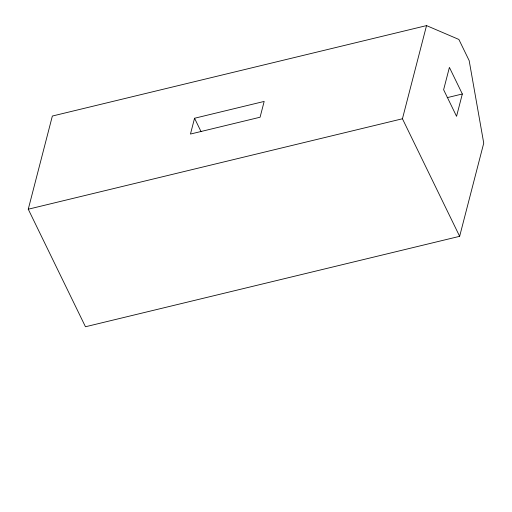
<?xml version="1.0" encoding="UTF-8"?>
<svg xmlns="http://www.w3.org/2000/svg" width="512" height="512" viewBox="0 0 512 512"><rect width="100%" height="100%" fill="white"/><g stroke="black" fill="none" stroke-linecap="round" stroke-linejoin="round"><path stroke-width="0.77" d="M28.262 209.21L52.358 116.038L426.534 25.6L458.874 39.45L469.165 60.595L483.738 143.149L459.642 236.32L85.466 326.758L28.262 209.21L402.438 118.765L426.534 25.6M194.547 118.253L190.464 134.048L260.077 117.222L264.166 101.427L194.547 118.253L201.05 131.616M462.336 93.984L456.557 116.32L443.622 89.741L449.402 67.405L462.336 93.984L447.2 97.645M402.438 118.765L459.642 236.32"/></g></svg>
